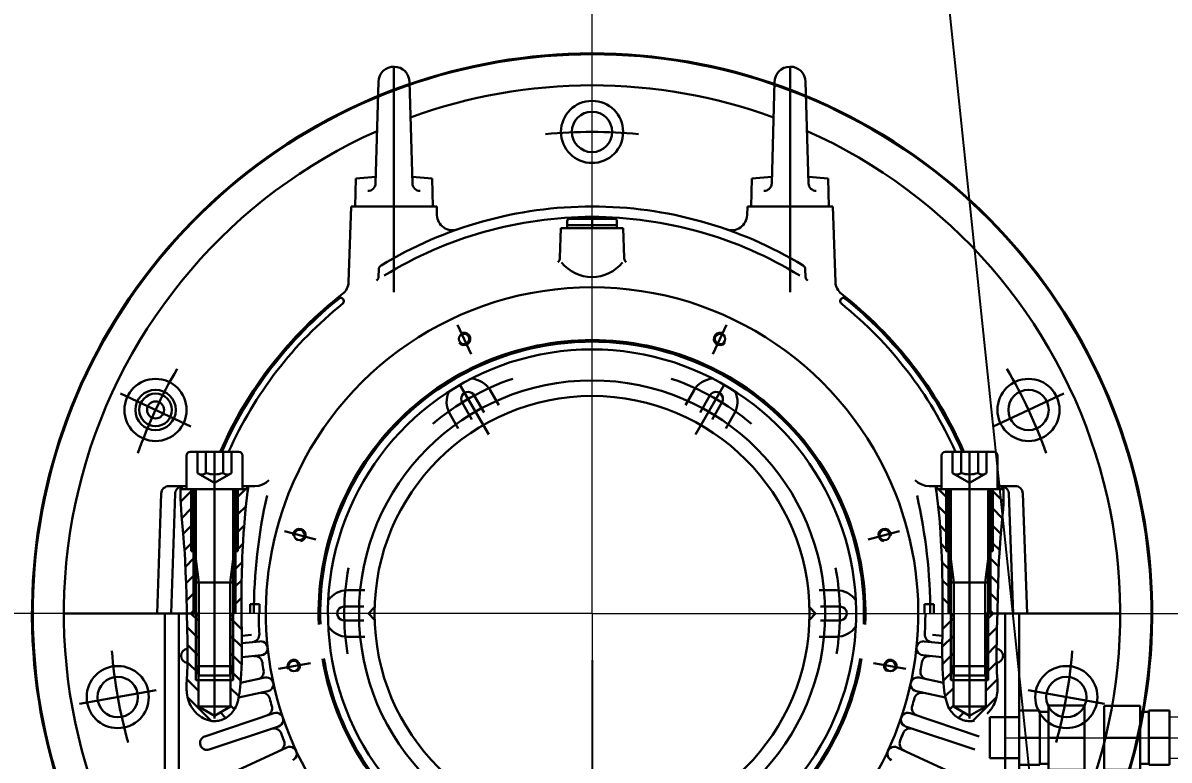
# Model space of a CAD drawing. Extents: x -25778 to -31, y 280 to 17100.
# Drawn here: x -11069 to -10331, y 12512 to 12986 of the extents above; entities that cross this region are included whole.
import ezdxf
from ezdxf.lldxf.tags import DXFTag

# ---------------------------------------------------------------- set-up
doc = ezdxf.new("R2010")
doc.units = 0
doc.header["$LTSCALE"] = 20
doc.header["$MEASUREMENT"] = 0
doc.header["$PDSIZE"] = -5
for name, color, linetype, lineweight in [('CENTRO', 7, 'CENTRO10', 13), ('CONTORNO', 3, 'Continuous', 30), ('COTA', 2, 'Continuous', 15), ('TRACEJADO', 7, 'TRACEJADA1', 13)]:
    doc.layers.add(name, color=color, linetype=linetype, lineweight=lineweight)
doc.layers.add('SUBLISTA', color=7, linetype='Continuous')
doc.styles.add('ROMANS', font='romans.shx', dxfattribs={"width": 0.8, "height": 75})
tags = doc.linetypes.add('CENTRO10', pattern=[16.8, 10, -3, 0.8, -3]).pattern_tags.tags
tags[10:11] = [DXFTag(74, 4), DXFTag(75, 0), DXFTag(340, '0'), DXFTag(46, 1.0), DXFTag(50, 0.0), DXFTag(44, 0.0), DXFTag(45, 0.0)]
tags[8:9] = [DXFTag(74, 4), DXFTag(75, 0), DXFTag(340, '0'), DXFTag(46, 1.0), DXFTag(50, 0.0), DXFTag(44, 0.0), DXFTag(45, 0.0)]
tags[6:7] = [DXFTag(74, 4), DXFTag(75, 0), DXFTag(340, '0'), DXFTag(46, 1.0), DXFTag(50, 0.0), DXFTag(44, 0.0), DXFTag(45, 0.0)]
tags[4:5] = [DXFTag(74, 4), DXFTag(75, 0), DXFTag(340, '0'), DXFTag(46, 1.0), DXFTag(50, 0.0), DXFTag(44, 0.0), DXFTag(45, 0.0)]
tags = doc.linetypes.add('TRACEJADA1', pattern=[2, 1, -1]).pattern_tags.tags
tags[6:7] = [DXFTag(74, 4), DXFTag(75, 0), DXFTag(340, '0'), DXFTag(46, 1.0), DXFTag(50, 0.0), DXFTag(44, 0.0), DXFTag(45, 0.0)]
tags[4:5] = [DXFTag(74, 4), DXFTag(75, 0), DXFTag(340, '0'), DXFTag(46, 1.0), DXFTag(50, 0.0), DXFTag(44, 0.0), DXFTag(45, 0.0)]
doc.dimstyles.get("Standard").update_dxf_attribs({"dimscale": 30, "dimtxt": 75, "dimasz": 2.5, "dimexe": 1, "dimexo": 1, "dimgap": 1, "dimtad": 0, "dimrnd": 0.1, "dimdsep": 46, "dimtxsty": 'ROMANS', "dimcen": 0, "dimclrd": 256, "dimclre": 256, "dimclrt": 256, "dimadec": 0, "dimazin": 0, "dimtp": 0.1, "dimtm": 0.1, "dimtfac": 0.5, "dimtdec": 3, "dimtofl": 0, "dimtmove": 0, "dimatfit": 0, "dimfxl": 0, "dimtolj": 1, "dimarcsym": 0})

# ---------------------------------------------------------------- blocks, each defined once
blk = doc.blocks.new('A$C0B640406')
at = {"color": 1, "linetype": 'Continuous'}
for p, q in [((0, 4.82), (0, 0)), ((0, 2), (16, 2)), ((1.18, 6), (16, 6)), ((16, 6), (16, 0)), ((0, 0), (16, 0))]:
    blk.add_line(p, q, dxfattribs=at)
blk.add_arc((1.18, 4.82), 1.18, 90, 179.99996, dxfattribs=at)
for p in [(16, 6.5), (16, 0)]:
    blk.add_point(p)
blk = doc.blocks.new('A$C6EEC7D36')
at = {"linetype": 'Continuous'}
for p, q in [((212.5, 802), (212.5, 712)), ((467.5, 802), (467.5, 712)), ((200.64, 726.86), (202.5, 792.28)), ((224.36, 726.86), (222.5, 792.28)), ((455.64, 726.86), (457.5, 792.28)), ((479.36, 726.86), (477.5, 792.28)), ((187.97, 730), (200.76, 731.12)), ((237.04, 730), (224.24, 731.12)), ((442.96, 730), (455.76, 731.12)), ((492.03, 730), (479.24, 731.12)), ((187.49, 712), (187.97, 730)), ((237.51, 712), (237.04, 730)), ((442.49, 712), (442.96, 730)), ((492.51, 712), (492.03, 730)), ((212.5, 656.81), (212.5, 720.53)), ((467.5, 656.81), (467.5, 720.53)), ((183.3, 663.32), (185, 712)), ((185, 712), (240, 712)), ((187.49, 712), (237.51, 712)), ((240.2, 706.4), (240, 712)), ((439.8, 706.4), (440, 712)), ((495, 712), (440, 712)), ((492.51, 712), (442.49, 712)), ((496.7, 663.32), (495, 712)), ((319.35, 679.25), (320, 698)), ((320, 698), (340, 698)), ((360, 698), (340, 698)), ((360.65, 679.25), (360, 698)), ((202.55, 666.66), (202.73, 671.58)), ((477.45, 666.66), (477.27, 671.58)), ((177.86, 653.25), (177.9, 654.56)), ((177.86, 653.25), (178.89, 652.9)), ((502.14, 653.25), (501.11, 652.9)), ((502.14, 653.25), (502.1, 654.56)), ((262.21, 616.82), (253.36, 635.79)), ((417.79, 616.82), (426.64, 635.79)), ((81.7, 570.45), (36.39, 591.58)), ((255, 597.22), (273.48, 565.22)), ((270.48, 579.42), (264.15, 590.38)), ((279.93, 584.05), (274.34, 593.72)), ((400.07, 584.05), (405.66, 593.72)), ((425, 597.22), (406.52, 565.22)), ((409.52, 579.42), (415.85, 590.38)), ((598.3, 570.45), (643.61, 591.58)), ((262.67, 574.93), (256.35, 585.88)), ((417.33, 574.93), (423.65, 585.88)), ((253.92, 569.09), (247.61, 580.02)), ((426.08, 569.09), (432.39, 580.02)), ((81.4, 554), (112.6, 554)), ((86.03, 554), (86.03, 540.4)), ((91.51, 554), (91.51, 540.4)), ((97, 554), (97, 410)), ((102.48, 554), (102.48, 540.4)), ((107.97, 554), (107.97, 540.4)), ((598.6, 554), (567.4, 554)), ((572.03, 554), (572.03, 540.4)), ((577.52, 554), (577.52, 540.4)), ((583, 554), (583, 410)), ((588.49, 554), (588.49, 540.4)), ((593.97, 554), (593.97, 540.4)), ((79, 551.6), (79, 530)), ((115, 551.6), (115, 530)), ((565, 551.6), (565, 530)), ((601, 551.6), (601, 530)), ((86.03, 540.4), (97, 534.07)), ((97, 534.07), (107.97, 540.4)), ((583, 534.07), (572.03, 540.4)), ((593.97, 540.4), (583, 534.07)), ((67.69, 532), (79, 532)), ((75.16, 532), (75.1, 529.48)), ((76, 532), (76, 530)), ((115, 532), (122.95, 532)), ((118, 532), (118, 530)), ((118, 531.08), (118.8, 531.88)), ((118, 531.08), (118.8, 531.88)), ((118.32, 528.25), (118.82, 532)), ((122.95, 532), (125.43, 532.24)), ((125.43, 532.24), (127.81, 532.97)), ((127.81, 532.97), (130.01, 534.14)), ((130.01, 534.14), (131.93, 535.72)), ((549.99, 534.14), (548.07, 535.72)), ((552.19, 532.97), (549.99, 534.14)), ((554.57, 532.24), (552.19, 532.97)), ((557.05, 532), (554.57, 532.24)), ((565, 532), (557.05, 532)), ((561.68, 528.25), (561.18, 532)), ((562, 531.08), (561.2, 531.88)), ((562, 531.08), (561.2, 531.88)), ((562, 532), (562, 530)), ((612.31, 532), (601, 532)), ((604, 532), (604, 530)), ((604.84, 532), (604.9, 529.48)), ((60, 450), (62.69, 527.17)), ((69, 450), (71.69, 527.17)), ((75.1, 529.48), (75.08, 526.95)), ((75.08, 526.95), (75.14, 523.45)), ((75.32, 522.08), (82, 528.76)), ((118, 530), (76, 530)), ((79, 530), (97, 530)), ((82, 530), (82, 490)), ((83.5, 530), (83.5, 450)), ((85, 528.8), (85, 416)), ((97, 530), (115, 530)), ((109, 528.8), (109, 416)), ((110.5, 530), (110.5, 450)), ((112, 530), (112, 490)), ((112, 525.08), (116.92, 530)), ((112, 525.08), (116.92, 530)), ((117.41, 520.73), (117.85, 524.49)), ((117.85, 524.49), (118.32, 528.25)), ((562.15, 524.49), (561.68, 528.25)), ((562, 530), (604, 530)), ((562.59, 520.73), (562.15, 524.49)), ((568, 525.08), (563.08, 530)), ((568, 525.08), (563.08, 530)), ((583, 530), (565, 530)), ((568, 530), (568, 490)), ((569.5, 530), (569.5, 450)), ((571, 528.8), (571, 416)), ((601, 530), (583, 530)), ((595, 528.8), (595, 416)), ((596.5, 530), (596.5, 450)), ((598, 530), (598, 490)), ((604.68, 522.08), (598, 528.76)), ((604.92, 526.95), (604.86, 523.45)), ((604.9, 529.48), (604.92, 526.95)), ((611, 450), (608.31, 527.17)), ((620, 450), (617.31, 527.17)), ((75.14, 523.45), (75.24, 520.83)), ((75.24, 520.83), (75.47, 516.89)), ((75.47, 516.89), (75.77, 512.96)), ((75.91, 511.45), (82, 517.53)), ((112, 513.86), (117.26, 519.12)), ((112, 513.86), (117.26, 519.12)), ((116.45, 511.31), (117, 516.97)), ((117, 516.97), (117.41, 520.73)), ((563, 516.97), (562.59, 520.73)), ((568, 513.86), (562.74, 519.12)), ((568, 513.86), (562.74, 519.12)), ((563.55, 511.31), (563, 516.97)), ((604.09, 511.45), (598, 517.53)), ((604.53, 516.89), (604.23, 512.96)), ((604.76, 520.83), (604.53, 516.89)), ((604.86, 523.45), (604.76, 520.83)), ((75.77, 512.96), (77.05, 498.97)), ((115.98, 505.64), (116.45, 511.31)), ((564.02, 505.64), (563.55, 511.31)), ((604.23, 512.96), (602.95, 498.97)), ((76.85, 501.16), (82, 506.31)), ((112, 502.63), (116.19, 506.82)), ((112, 502.63), (116.19, 506.82)), ((115.39, 496.81), (115.71, 501.86)), ((115.71, 501.86), (115.98, 505.64)), ((162.21, 497.64), (141.99, 503.06)), ((517.79, 497.64), (538.01, 503.06)), ((568, 502.63), (563.81, 506.82)), ((568, 502.63), (563.81, 506.82)), ((564.29, 501.86), (564.02, 505.64)), ((564.61, 496.81), (564.29, 501.86)), ((603.15, 501.16), (598, 506.31)), ((77.05, 498.97), (77.35, 495.27)), ((77.35, 495.27), (77.8, 488.8)), ((77.58, 490.66), (82, 495.08)), ((112, 491.41), (115.31, 494.72)), ((112, 491.41), (115.31, 494.72)), ((115.05, 490.07), (115.39, 496.81)), ((564.95, 490.07), (564.61, 496.81)), ((568, 491.41), (564.69, 494.72)), ((568, 491.41), (564.69, 494.72)), ((602.42, 490.66), (598, 495.08)), ((602.65, 495.27), (602.2, 488.8)), ((602.95, 498.97), (602.65, 495.27)), ((77.8, 488.8), (78.08, 483.93)), ((85, 490), (82, 490)), ((112, 490), (109, 490)), ((110.5, 489.91), (110.59, 490)), ((110.5, 489.91), (110.59, 490)), ((114.89, 486.22), (115.05, 490.07)), ((565.11, 486.22), (564.95, 490.07)), ((568, 490), (571, 490)), ((569.5, 489.91), (569.41, 490)), ((569.5, 489.91), (569.41, 490)), ((595, 490), (598, 490)), ((602.2, 488.8), (601.92, 483.93)), ((78.08, 483.93), (78.41, 476.64)), ((78.25, 480.1), (83.5, 485.36)), ((85, 485), (86.85, 470)), ((109, 485), (107.15, 470)), ((110.5, 478.68), (114.84, 483.02)), ((110.5, 478.68), (114.84, 483.02)), ((114.59, 476.79), (114.73, 481.82)), ((114.73, 481.82), (114.89, 486.22)), ((565.27, 481.82), (565.11, 486.22)), ((569.5, 478.68), (565.16, 483.02)), ((569.5, 478.68), (565.16, 483.02)), ((565.41, 476.79), (565.27, 481.82)), ((571, 485), (572.85, 470)), ((595, 485), (593.15, 470)), ((601.75, 480.1), (596.5, 485.36)), ((601.92, 483.93), (601.59, 476.64)), ((78.41, 476.64), (78.67, 469.34)), ((78.62, 469.25), (83.5, 474.13)), ((114.44, 468.29), (114.59, 476.79)), ((565.56, 468.29), (565.41, 476.79)), ((601.38, 469.25), (596.5, 474.13)), ((601.59, 476.64), (601.33, 469.34)), ((78.67, 469.34), (78.87, 461.94)), ((85, 470), (109, 470)), ((86.85, 470), (86.85, 410)), ((107.15, 470), (107.15, 410)), ((110.5, 467.46), (114.53, 471.49)), ((110.5, 467.46), (114.53, 471.49)), ((114.36, 459.81), (114.44, 468.29)), ((193.71, 465), (182.72, 465)), ((486.29, 465), (497.28, 465)), ((569.5, 467.46), (565.47, 471.49)), ((569.5, 467.46), (565.47, 471.49)), ((565.64, 459.81), (565.56, 468.29)), ((595, 470), (571, 470)), ((572.85, 470), (572.85, 410)), ((593.15, 470), (593.15, 410)), ((601.33, 469.34), (601.13, 461.94)), ((78.87, 461.94), (79.12, 450.86)), ((78.96, 458.37), (83.5, 462.91)), ((110.5, 456.23), (114.4, 460.13)), ((110.5, 456.23), (114.4, 460.13)), ((114.36, 454.16), (114.36, 459.81)), ((569.5, 456.23), (565.6, 460.13)), ((569.5, 456.23), (565.6, 460.13)), ((565.64, 454.16), (565.64, 459.81)), ((601.04, 458.37), (596.5, 462.91)), ((601.13, 461.94), (600.88, 450.86)), ((79.12, 450.86), (79.36, 439.82)), ((81.82, 450), (83.5, 451.68)), ((97, 452.04), (97, 382.44)), ((114.39, 446.64), (114.36, 454.16)), ((126, 456), (120, 456)), ((120, 450), (120, 456)), ((126, 449.94), (126, 456)), ((193.01, 454.5), (180.5, 454.5)), ((196.06, 450), (200.06, 454)), ((483.94, 450), (479.94, 454)), ((486.99, 454.5), (499.5, 454.5)), ((554, 449.94), (554, 456)), ((554, 456), (560, 456)), ((560, 450), (560, 456)), ((565.61, 446.64), (565.64, 454.16)), ((583, 452.04), (583, 382.44)), ((598.18, 450), (596.5, 451.68)), ((600.88, 450.86), (600.64, 439.82)), ((0, 450), (86.85, 450)), ((65, 450), (65, 330.02)), ((74, 450), (74, 340.89)), ((81.82, 450), (86.62, 445.19)), ((84.62, 450), (86.62, 448)), ((85, 407), (85, 449.62)), ((86.85, 448), (86.62, 448)), ((86.62, 390), (86.62, 448)), ((107.38, 448), (107.15, 448)), ((107.38, 448), (109.38, 450)), ((107.38, 390), (107.38, 448)), ((107.38, 446.89), (114.46, 439.81)), ((109, 449.62), (109, 407)), ((114.47, 436.64), (114.39, 446.64)), ((193.01, 445.5), (180.5, 445.5)), ((196.06, 450), (200.06, 446)), ((483.94, 450), (479.94, 446)), ((486.99, 445.5), (499.5, 445.5)), ((565.53, 436.64), (565.61, 446.64)), ((572.62, 446.89), (565.54, 439.81)), ((572.62, 448), (570.62, 450)), ((571, 449.62), (571, 407)), ((572.62, 448), (572.85, 448)), ((572.62, 390), (572.62, 448)), ((680, 450), (593.15, 450)), ((593.15, 448), (593.38, 448)), ((595.38, 450), (593.38, 448)), ((598.18, 450), (593.38, 445.19)), ((593.38, 390), (593.38, 448)), ((595, 407), (595, 449.62)), ((606, 450), (606, 340.89)), ((615, 450), (615, 330.02)), ((79.33, 441.27), (86.62, 433.97)), ((79.36, 439.82), (79.52, 432.94)), ((107.38, 435.67), (114.55, 428.5)), ((114.55, 429.91), (114.47, 436.64)), ((114.49, 435.67), (120.79, 436.33)), ((565.51, 435.67), (559.21, 436.33)), ((565.45, 429.91), (565.53, 436.64)), ((572.62, 435.67), (565.45, 428.5)), ((600.67, 441.27), (593.38, 433.97)), ((600.64, 439.82), (600.48, 432.94)), ((79.52, 432.94), (79.62, 426.05)), ((79.56, 429.81), (86.62, 422.74)), ((114.54, 430.83), (126.2, 432.05)), ((114.56, 423.19), (114.55, 429.91)), ((193.71, 435), (181.21, 435)), ((486.29, 435), (498.79, 435)), ((565.46, 430.83), (553.8, 432.05)), ((565.44, 423.19), (565.45, 429.91)), ((600.44, 429.81), (593.38, 422.74)), ((600.48, 432.94), (600.38, 426.05)), ((79.63, 422.58), (79.61, 419.97)), ((79.62, 426.05), (79.63, 422.58)), ((107.38, 424.44), (114.43, 417.39)), ((114.5, 418.69), (114.56, 423.19)), ((114.55, 421.78), (127.15, 423.1)), ((565.45, 421.78), (552.85, 423.1)), ((565.5, 418.69), (565.44, 423.19)), ((572.62, 424.44), (565.57, 417.39)), ((600.38, 426.05), (600.37, 422.58)), ((600.37, 422.58), (600.39, 419.97)), ((79.52, 416.03), (79.36, 412.05)), ((79.48, 418.66), (86.62, 411.52)), ((79.61, 419.97), (79.52, 416.03)), ((86.85, 410), (85, 416)), ((85, 416), (109, 416)), ((109, 416), (107.15, 410)), ((107.38, 413.22), (113.8, 406.79)), ((114.2, 410.92), (114.39, 414.81)), ((114.39, 414.81), (114.5, 418.69)), ((158.74, 418.04), (138.11, 414.4)), ((521.26, 418.04), (541.89, 414.4)), ((565.61, 414.81), (565.5, 418.69)), ((565.8, 410.92), (565.61, 414.81)), ((572.62, 413.22), (566.2, 406.79)), ((595, 416), (571, 416)), ((571, 416), (572.85, 410)), ((593.15, 410), (595, 416)), ((600.52, 418.66), (593.38, 411.52)), ((600.39, 419.97), (600.48, 416.03)), ((600.48, 416.03), (600.64, 412.05)), ((79.08, 407.08), (79, 404.6)), ((79.36, 412.05), (79.08, 407.08)), ((79.12, 407.79), (86.62, 400.29)), ((85, 407), (109, 407)), ((86.85, 410), (107.15, 410)), ((113.74, 404.83), (114.03, 408.31)), ((113.78, 405.28), (129.47, 408.7)), ((114.03, 408.31), (114.2, 410.92)), ((566.22, 405.28), (550.53, 408.7)), ((565.97, 408.31), (565.8, 410.92)), ((566.26, 404.83), (565.97, 408.31)), ((595, 407), (571, 407)), ((593.15, 410), (572.85, 410)), ((600.88, 407.79), (593.38, 400.29)), ((600.64, 412.05), (600.92, 407.08)), ((600.92, 407.08), (601, 404.6)), ((59.33, 400.51), (10.09, 391.83)), ((79, 404.6), (78.98, 403.37)), ((78.98, 403.37), (78.99, 402.14)), ((78.99, 402.14), (79.04, 400.92)), ((79.04, 400.92), (79.11, 399.86)), ((79.11, 399.86), (79.19, 398.94)), ((79.19, 398.94), (79.41, 397.35)), ((107.38, 401.99), (112.66, 396.7)), ((112.52, 395.8), (131.38, 399.91)), ((112.74, 396.95), (113.03, 398.74)), ((113.03, 398.74), (113.27, 400.53)), ((113.27, 400.53), (113.54, 402.82)), ((113.54, 402.82), (113.74, 404.83)), ((567.48, 395.8), (548.62, 399.91)), ((566.46, 402.82), (566.26, 404.83)), ((566.73, 400.53), (566.46, 402.82)), ((566.97, 398.74), (566.73, 400.53)), ((567.26, 396.95), (566.97, 398.74)), ((572.62, 401.99), (567.34, 396.7)), ((600.81, 398.94), (600.59, 397.35)), ((600.89, 399.86), (600.81, 398.94)), ((600.96, 400.92), (600.89, 399.86)), ((601.01, 402.14), (600.96, 400.92)), ((601, 404.6), (601.02, 403.37)), ((601.02, 403.37), (601.01, 402.14)), ((620.67, 400.51), (669.91, 391.83)), ((79.41, 397.35), (79.64, 396.17)), ((79.64, 396.17), (79.84, 395.3)), ((79.81, 395.88), (94.8, 380.89)), ((79.84, 395.3), (80.21, 394.01)), ((80.21, 394.01), (80.67, 392.74)), ((80.67, 392.74), (80.96, 392.07)), ((80.96, 392.07), (81.51, 390.92)), ((111.05, 390.79), (111.52, 392.05)), ((111.52, 392.05), (111.93, 393.35)), ((111.93, 393.35), (112.16, 394.22)), ((112.16, 394.22), (112.52, 395.77)), ((112.52, 395.77), (112.74, 396.95)), ((567.48, 395.77), (567.26, 396.95)), ((567.84, 394.22), (567.48, 395.77)), ((568.07, 393.35), (567.84, 394.22)), ((568.48, 392.05), (568.07, 393.35)), ((568.95, 390.79), (568.48, 392.05)), ((600.19, 395.88), (585.2, 380.89)), ((599.04, 392.07), (598.48, 390.92)), ((599.33, 392.74), (599.04, 392.07)), ((599.79, 394.01), (599.33, 392.74)), ((600.16, 395.3), (599.79, 394.01)), ((600.36, 396.17), (600.16, 395.3)), ((600.59, 397.35), (600.36, 396.17)), ((615, 396.36), (615, 328)), ((81.51, 390.92), (81.98, 390.08)), ((81.98, 390.08), (82.36, 389.46)), ((82.36, 389.46), (82.98, 388.56)), ((82.98, 388.56), (83.64, 387.68)), ((83.64, 387.68), (84.11, 387.11)), ((84.11, 387.11), (85, 386.15)), ((85, 386.15), (85.71, 385.47)), ((85.71, 385.47), (86.26, 384.97)), ((86.26, 384.97), (87.12, 384.28)), ((86.62, 390), (107.38, 390)), ((86.62, 390), (97, 384.01)), ((87.12, 384.28), (88.03, 383.63)), ((90.72, 370.86), (135.27, 385.85)), ((97, 384.01), (107.38, 390)), ((100.74, 386.17), (104.1, 382.81)), ((105.05, 383.27), (105.6, 383.66)), ((105.6, 383.66), (106.51, 384.39)), ((106.51, 384.39), (107.15, 384.98)), ((107.15, 384.98), (107.62, 385.44)), ((107.38, 390.77), (109.71, 388.43)), ((107.62, 385.44), (108.27, 386.17)), ((108.27, 386.17), (108.88, 386.92)), ((108.88, 386.92), (109.4, 387.65)), ((109.4, 387.65), (109.82, 388.31)), ((109.82, 388.31), (110.15, 388.91)), ((110.15, 388.91), (110.69, 389.97)), ((110.69, 389.97), (111.05, 390.79)), ((589.28, 370.86), (544.73, 385.85)), ((569.31, 389.97), (568.95, 390.79)), ((569.85, 388.91), (569.31, 389.97)), ((570.18, 388.31), (569.85, 388.91)), ((570.6, 387.65), (570.18, 388.31)), ((572.62, 390.77), (570.29, 388.43)), ((571.12, 386.92), (570.6, 387.65)), ((571.73, 386.17), (571.12, 386.92)), ((572.38, 385.44), (571.73, 386.17)), ((572.85, 384.98), (572.38, 385.44)), ((593.38, 390), (572.62, 390)), ((583, 384.01), (572.62, 390)), ((573.49, 384.39), (572.85, 384.98)), ((574.4, 383.66), (573.49, 384.39)), ((574.95, 383.27), (574.4, 383.66)), ((579.26, 386.17), (575.9, 382.81)), ((593.38, 390), (583, 384.01)), ((595, 386.15), (594.29, 385.47)), ((595.89, 387.11), (595, 386.15)), ((596.36, 387.68), (595.89, 387.11)), ((597.02, 388.56), (596.36, 387.68)), ((597.64, 389.46), (597.02, 388.56)), ((598.02, 390.08), (597.64, 389.46)), ((598.48, 390.92), (598.02, 390.08)), ((88.03, 383.63), (88.63, 383.24)), ((88.63, 383.24), (89.72, 382.61)), ((89.72, 382.61), (90.57, 382.19)), ((90.57, 382.19), (91.21, 381.91)), ((91.21, 381.91), (92.2, 381.53)), ((92.2, 381.53), (93.2, 381.22)), ((93.2, 381.22), (93.89, 381.04)), ((93.59, 362.33), (138.14, 377.32)), ((93.89, 381.04), (94.5, 380.91)), ((94.5, 380.91), (95.57, 380.75)), ((95.57, 380.75), (96.37, 380.69)), ((96.37, 380.69), (96.98, 380.67)), ((96.98, 380.67), (97.88, 380.69)), ((97.88, 380.69), (98.78, 380.78)), ((98.78, 380.78), (99.52, 380.9)), ((99.52, 380.9), (100.16, 381.04)), ((100.16, 381.04), (101.26, 381.36)), ((101.26, 381.36), (102.08, 381.66)), ((102.08, 381.66), (102.68, 381.92)), ((102.68, 381.92), (103.56, 382.36)), ((103.56, 382.36), (104.41, 382.85)), ((104.41, 382.85), (105.05, 383.27)), ((586.41, 362.33), (541.86, 377.32)), ((575.59, 382.85), (574.95, 383.27)), ((576.44, 382.36), (575.59, 382.85)), ((577.32, 381.92), (576.44, 382.36)), ((577.92, 381.66), (577.32, 381.92)), ((578.74, 381.36), (577.92, 381.66)), ((579.84, 381.04), (578.74, 381.36)), ((580.48, 380.9), (579.84, 381.04)), ((581.22, 380.78), (580.48, 380.9)), ((582.12, 380.69), (581.22, 380.78)), ((583.02, 380.67), (582.12, 380.69)), ((583.63, 380.69), (583.02, 380.67)), ((584.43, 380.75), (583.63, 380.69)), ((585.5, 380.91), (584.43, 380.75)), ((586.11, 381.04), (585.5, 380.91)), ((100.91, 343.98), (143.54, 363.77)), ((579.09, 343.98), (536.46, 363.77))]:
    blk.add_line(p, q, dxfattribs=at)
for centre, radius in [((257.59, 626.73), 3.32), ((422.41, 626.73), 3.32), ((59.04, 581.01), 20), ((620.96, 581.01), 20), ((59.04, 581.01), 13), ((620.96, 581.01), 13), ((151.64, 500.47), 3.32), ((528.36, 500.47), 3.32), ((34.71, 396.17), 20), ((147.96, 416.14), 3.32), ((532.04, 416.14), 3.32), ((645.29, 396.17), 20), ((34.71, 396.17), 13), ((645.29, 396.17), 13)]:
    blk.add_circle(centre, radius, dxfattribs=at)
for radius in [150, 140]:
    blk.add_circle((340, 450), radius)
for centre, radius, start, end in [((212.5, 792), 10, 0, 178.36675), ((467.5, 792), 10, 1.63325, 180), ((340, 450), 340, 90, 110.10072), ((340, 450), 340, 69.89928, 90), ((340, 760), 20, 90, 270), ((340, 760), 20, 270, 90), ((340, 760), 13, 90, 270), ((340, 760), 13, 270, 90), ((340, 450), 340, 114.02031, 215.74921), ((340, 450), 310, 90, 95.54692), ((340, 450), 310, 84.45308, 90), ((340, 450), 340, 326.03836, 65.97969), ((195.64, 727), 5, 270, 358.36675), ((229.36, 727), 5, 181.63326, 270), ((450.64, 727), 5, 270, 358.36674), ((484.36, 727), 5, 181.63325, 270), ((340, 450), 262, 90, 121.2275), ((340, 450), 262, 58.7725, 90), ((340, 450), 255.29, 89.99998, 121.58278), ((250.19, 706.75), 10, 182.00003, 289.27989), ((340, 450), 255.29, 58.41722, 90.00002), ((429.81, 706.75), 10, 250.72011, 357.99997), ((314.35, 679.43), 5, 317.52564, 357.99986), ((365.65, 679.43), 5, 182.00014, 222.47437), ((205.72, 671.47), 3, 121.22777, 178.00014), ((340, 691.52), 25, 218.47427, 270.00002), ((340, 691.52), 25, 269.99998, 321.52573), ((474.28, 671.47), 3, 1.99986, 58.77223), ((199.56, 666.77), 3, 302.93893, 358.00027), ((480.44, 666.77), 3, 181.99973, 237.06107), ((340, 450), 210, 89.99998, 158.42987), ((173.31, 663.67), 10, 307.95975, 358.00007), ((340, 450), 210, 21.57013, 90.00002), ((506.69, 663.67), 10, 181.99993, 232.04025), ((340, 450), 261, 127.95966, 156.51759), ((340, 450), 260, 128.58192, 156.42182), ((340, 450), 256, 128.82381, 156.03052), ((178.25, 651), 2, 308.82415, 71.37082), ((501.75, 651), 2, 108.62918, 231.17585), ((340, 450), 256, 23.96948, 51.17619), ((340, 450), 261, 23.48241, 52.04034), ((340, 450), 260, 23.57818, 51.41808), ((257.59, 626.73), 4, 218.67038, 125), ((422.41, 626.73), 4, 55, 321.32962), ((340, 450), 176, 89.99998, 182.29174), ((340, 450), 175, 90, 182.26751), ((340, 450), 170, 90, 232.57185), ((340, 450), 176, 357.70826, 90.00002), ((340, 450), 175, 357.73249, 90), ((340, 450), 170, 307.42815, 90), ((340, 450), 310, 149.45312, 160.54693), ((340, 450), 310, 19.45307, 30.54688), ((340, 450), 159.5, 108.64749, 130.0195), ((261.36, 586.21), 15, 29.99998, 86.59239), ((340, 450), 159.5, 49.9805, 71.35251), ((418.64, 586.21), 15, 93.40761, 150.00002), ((261.36, 586.21), 15, 153.40763, 210.00001), ((260.25, 588.13), 4.5, 29.99998, 210.00001), ((419.75, 588.13), 4.5, 329.99999, 150.00002), ((418.64, 586.21), 15, 329.99999, 26.59237), ((81.4, 551.6), 2.4, 90, 180), ((112.6, 551.6), 2.4, 0, 90), ((567.4, 551.6), 2.4, 90, 180), ((598.6, 551.6), 2.4, 0, 90), ((88.77, 544.41), 4.86, 235.61574, 304.38426), ((97, 557.7), 18.15, 252.41202, 287.58798), ((105.23, 544.41), 4.86, 235.61576, 304.38422), ((574.77, 544.41), 4.86, 235.61578, 304.38424), ((583, 557.7), 18.15, 252.41202, 287.58798), ((591.23, 544.41), 4.86, 235.61574, 304.38426), ((67.69, 527), 5, 90, 177.99998), ((76.69, 527), 5, 107.90038, 178.00003), ((603.31, 527), 5, 1.99997, 72.09962), ((612.31, 527), 5, 2.00002, 90), ((83.8, 528.8), 1.2, 0, 90.00001), ((110.2, 528.8), 1.2, 90.00001, 180), ((466, 450), 343.68, 167.24204, 179.99996), ((340, 450), 210, 158.42987, 270), ((340, 450), 210, 270, 21.57013), ((214, 450), 343.68, 0.00004, 12.75796), ((569.8, 528.8), 1.2, 0, 89.99999), ((596.2, 528.8), 1.2, 89.99999, 180), ((151.64, 500.47), 4, 278.67037, 184.99999), ((528.36, 500.47), 4, 355.00001, 261.32963), ((340, 450), 159.5, 169.3873, 189.39013), ((340, 450), 159.5, 350.60987, 10.6127), ((182.72, 450), 15, 89.99998, 146.59128), ((497.28, 450), 15, 33.40872, 90.00002), ((180.5, 450), 4.5, 89.99998, 270), ((499.5, 450), 4.5, 270, 90.00002), ((340, 450), 214.55, 179.99996, 183.52298), ((340, 450), 214.55, 356.47702, 0.00004), ((120.87, 436.52), 5, 276.00009, 3.51994), ((182.72, 450), 15, 213.40878, 270), ((497.28, 450), 15, 270, 326.59122), ((559.13, 436.52), 5, 176.48006, 263.99991), ((126.68, 427.58), 4.5, 275.99998, 96.00006), ((553.32, 427.58), 4.5, 83.99994, 264.00002), ((340, 450), 310, 184.4531, 195.54691), ((79.93, 422.67), 4.5, 94.08159, 265.47962), ((122.85, 417.62), 5, 8.47979, 95.99989), ((340, 450), 176, 189.5691, 230.08935), ((340, 450), 175, 189.55152, 230.48239), ((340, 450), 175, 309.51761, 350.44848), ((340, 450), 176, 309.91065, 350.4309), ((557.15, 417.62), 5, 84.00011, 171.52021), ((600.07, 422.67), 4.5, 274.52038, 85.91841), ((340, 450), 310, 344.45309, 355.5469), ((123.67, 412.56), 5, 282.3001, 9.81994), ((340, 450), 214.55, 188.47614, 189.823), ((147.96, 416.14), 4, 303.67037, 209.99996), ((532.04, 416.14), 4, 330.00004, 236.32963), ((556.33, 412.56), 5, 170.18006, 257.6999), ((340, 450), 214.55, 350.177, 351.52386), ((130.42, 404.3), 4.5, 282.29999, 102.30006), ((549.58, 404.3), 4.5, 77.69994, 257.70001), ((127.72, 393.99), 5, 14.77979, 102.2999), ((552.28, 393.99), 5, 77.7001, 165.22021), ((340, 450), 214.55, 194.77614, 196.123), ((340, 450), 214.55, 343.877, 345.22386), ((129.08, 389.04), 5, 288.6001, 16.11994), ((136.7, 381.58), 4.5, 288.59999, 108.60006), ((543.3, 381.58), 4.5, 71.39994, 251.40001), ((550.92, 389.04), 5, 163.88006, 251.3999), ((92.16, 366.59), 4.5, 108.60001, 288.59997), ((135.15, 371.04), 5, 21.07979, 108.5999), ((340, 450), 214.55, 201.07614, 202.423), ((340, 450), 214.55, 337.577, 338.92386), ((544.85, 371.04), 5, 71.4001, 158.92021), ((137.05, 366.27), 5, 294.9001, 22.41994), ((145.44, 359.69), 4.5, 294.89999, 114.90006), ((534.56, 359.69), 4.5, 65.09994, 245.10001), ((542.95, 366.27), 5, 157.58006, 245.0999)]:
    blk.add_arc(centre, radius, start, end, dxfattribs=at)
for p in [(212.5, 712), (467.5, 712), (97, 530), (583, 530), (97, 410), (583, 410)]:
    blk.add_point(p, dxfattribs=at)
blk.add_blockref('A$C0B640406', (324, 698), dxfattribs=at)
at = {"linetype": 'Continuous', "xscale": -1}
blk.add_blockref('A$C0B640406', (356, 698), dxfattribs=at)
blk = doc.blocks.new('A$C515257A1')
at = {"layer": 'CONTORNO'}
for p, q in [((23.2, 41.27), (0, 41.27)), ((0, 20.64), (0, 41.27)), ((23.2, 20.64), (23.2, 41.27)), ((28.7, 37.35), (23.2, 37.35)), ((28.7, 38.1), (42, 38.1)), ((28.7, 20.64), (28.7, 38.1)), ((42, 20.64), (42, 38.1)), ((23.2, 20.64), (0, 20.64)), ((0, 0), (0, 20.64)), ((23.2, 0), (23.2, 20.64)), ((28.7, 20.64), (42, 20.64)), ((28.7, 3.17), (28.7, 20.64)), ((42, 3.17), (42, 20.64)), ((23.2, 3.92), (28.7, 3.92)), ((28.7, 3.17), (42, 3.17)), ((23.2, 0), (0, 0))]:
    blk.add_line(p, q, dxfattribs=at)
at = {"layer": 'TRACEJADO', "ltscale": 0.3}
for p, q in [((61, 33.86), (42, 33.86)), ((61, 20.64), (61, 33.86)), ((61, 7.42), (61, 20.64)), ((42, 7.42), (61, 7.42))]:
    blk.add_line(p, q, dxfattribs=at)
blk = doc.blocks.new('A$C170D381A')
at = {"layer": 'CONTORNO'}
for p, q in [((19, 20.64), (19, 38.1)), ((32.3, 38.1), (19, 38.1)), ((32.3, 20.64), (32.3, 38.1)), ((32.3, 37.35), (37.8, 37.35)), ((37.8, 20.64), (37.8, 41.28)), ((37.8, 41.28), (61, 41.28)), ((61, 20.64), (61, 41.28)), ((0, 20.64), (0, 33.86)), ((0, 33.86), (19, 33.86)), ((0, 7.42), (0, 20.64)), ((32.3, 20.64), (19, 20.64)), ((19, 3.18), (19, 20.64)), ((32.3, 3.18), (32.3, 20.64)), ((37.8, 0), (37.8, 20.64)), ((37.8, 20.64), (61, 20.64)), ((61, 0), (61, 20.64)), ((19, 7.42), (0, 7.42)), ((32.3, 3.18), (19, 3.18)), ((37.8, 3.93), (32.3, 3.93)), ((37.8, 0), (61, 0))]:
    blk.add_line(p, q, dxfattribs=at)
blk = doc.blocks.new('*D92')
at = {"linetype": 'ByBlock'}
for p, q in [((-12740.78, 12977.5), (-12740.78, 15952.14)), ((-8650.09, 13006.25), (-8650.09, 15952.14)), ((-12690.78, 15932.14), (-10864.01, 15932.14)), ((-8700.09, 15932.14), (-10526.87, 15932.14))]:
    blk.add_line(p, q, dxfattribs=at)
for points in [[(-12690.78, 15940.47), (-12690.78, 15923.81), (-12740.78, 15932.14)], [(-8700.09, 15940.47), (-8700.09, 15923.81), (-8650.09, 15932.14)]]:
    blk.add_solid(points, dxfattribs=at)
at = {"layer": 'DEFPOINTS', "color": 0, "linetype": 'ByBlock'}
for p in [(-12740.78, 15932.14), (-8650.09, 12986.25), (-12740.78, 12957.5)]:
    blk.add_point(p, dxfattribs=at)
at = {"linetype": 'ByBlock', "insert": (-10695.44, 15932.14), "char_height": 75, "attachment_point": 5, "style": 'ROMANS'}
blk.add_mtext('\\A1;4090.7', dxfattribs=at)
blk = doc.blocks.new('*D99')
at = {"linetype": 'ByBlock'}
for p, q in [((-10702.58, 12576.25), (-10702.58, 12157.9)), ((-12467.58, 12457.25), (-12467.58, 12157.9)), ((-12392.58, 12187.9), (-11716.51, 12187.9)), ((-10777.58, 12187.9), (-11453.65, 12187.9))]:
    blk.add_line(p, q, dxfattribs=at)
for points in [[(-12392.58, 12200.4), (-12392.58, 12175.4), (-12467.58, 12187.9)], [(-10777.58, 12200.4), (-10777.58, 12175.4), (-10702.58, 12187.9)]]:
    blk.add_solid(points, dxfattribs=at)
at = {"layer": 'DEFPOINTS', "color": 0, "linetype": 'ByBlock'}
for p in [(-10702.58, 12606.25), (-12467.58, 12487.25), (-12467.58, 12187.9)]:
    blk.add_point(p, dxfattribs=at)
at = {"linetype": 'ByBlock', "insert": (-11585.08, 12187.9), "char_height": 75, "attachment_point": 5, "style": 'ROMANS'}
blk.add_mtext('\\A1;1765', dxfattribs=at)

msp = doc.modelspace()

# ---------------------------------------------------------------- linework, layer by layer
at = {"layer": 'CENTRO'}
for p, q in [((-10702.581, 12606.25, 0.11), (-10702.581, 13931.25, 0.11)), ((-10702.581, 12606.25, 0.11), (-12027.581, 12606.25, 0.11)), ((-10702.581, 12606.25, 0.11), (-10702.581, 11281.25, 0.11)), ((-10702.581, 12606.25, 0.11), (-9377.581, 12606.25, 0.11)), ((-10436.581, 12526.25, 0.11), (-10122.726, 12526.25, 0.11))]:
    msp.add_line(p, q, dxfattribs=at)
at = {"layer": 'CONTORNO'}
for centre, radius in [((-10702.581, 12606.25, 0.11), 1115), ((-10983.536, 12737.262, 0.11), 10.5), ((-10983.536, 12737.262, 0.11), 5.507)]:
    msp.add_circle(centre, radius, dxfattribs=at)
for radius, start, end in [(1120, 279.38772, 260.61228), (360.5, 341.874442, 220.053622), (360, 341.860732, 219.958872)]:
    msp.add_arc((-10702.581, 12606.25, 0.11), radius, start, end, dxfattribs=at)
at = {"layer": 'SUBLISTA'}
msp.add_line((-10417.399, 12471.25, 0.11), (-10576.704, 13987.016, 0.11), dxfattribs=at)

# ---------------------------------------------------------------- block references
at = {"layer": 'CONTORNO'}
for name, p in [('A$C6EEC7D36', (-11042.581, 12156.25, 0.11)), ('A$C170D381A', (-10446.581, 12505.613, 0.11)), ('A$C515257A1', (-10372.985, 12505.613, 0.11))]:
    msp.add_blockref(name, p, dxfattribs=at)

# ---------------------------------------------------------------- dimensions: what is measured, and where the dimension line sits
at = {"layer": 'COTA'}
dim = msp.add_linear_dim(base=(-12740.781, 15932.141, 0.11), p1=(-8650.092, 12986.25, 0.11), p2=(-12740.781, 12957.5, 0.11), dimstyle='Standard', override={"dimscale": 20}, dxfattribs=at)
dim.commit()
dim.dimension.update_dxf_attribs({"geometry": '*D92', "text_midpoint": (-10695.437, 15932.141, 0.11)})
dim = msp.add_linear_dim(base=(-12467.581, 12187.9, 0.11), p1=(-10702.581, 12606.25, 0.11), p2=(-12467.581, 12487.25, 0.11), dimstyle='Standard', dxfattribs=at)
dim.commit()
dim.dimension.update_dxf_attribs({"geometry": '*D99', "text_midpoint": (-11585.081, 12187.9, 0.11)})

doc.saveas('drawing.dxf')
